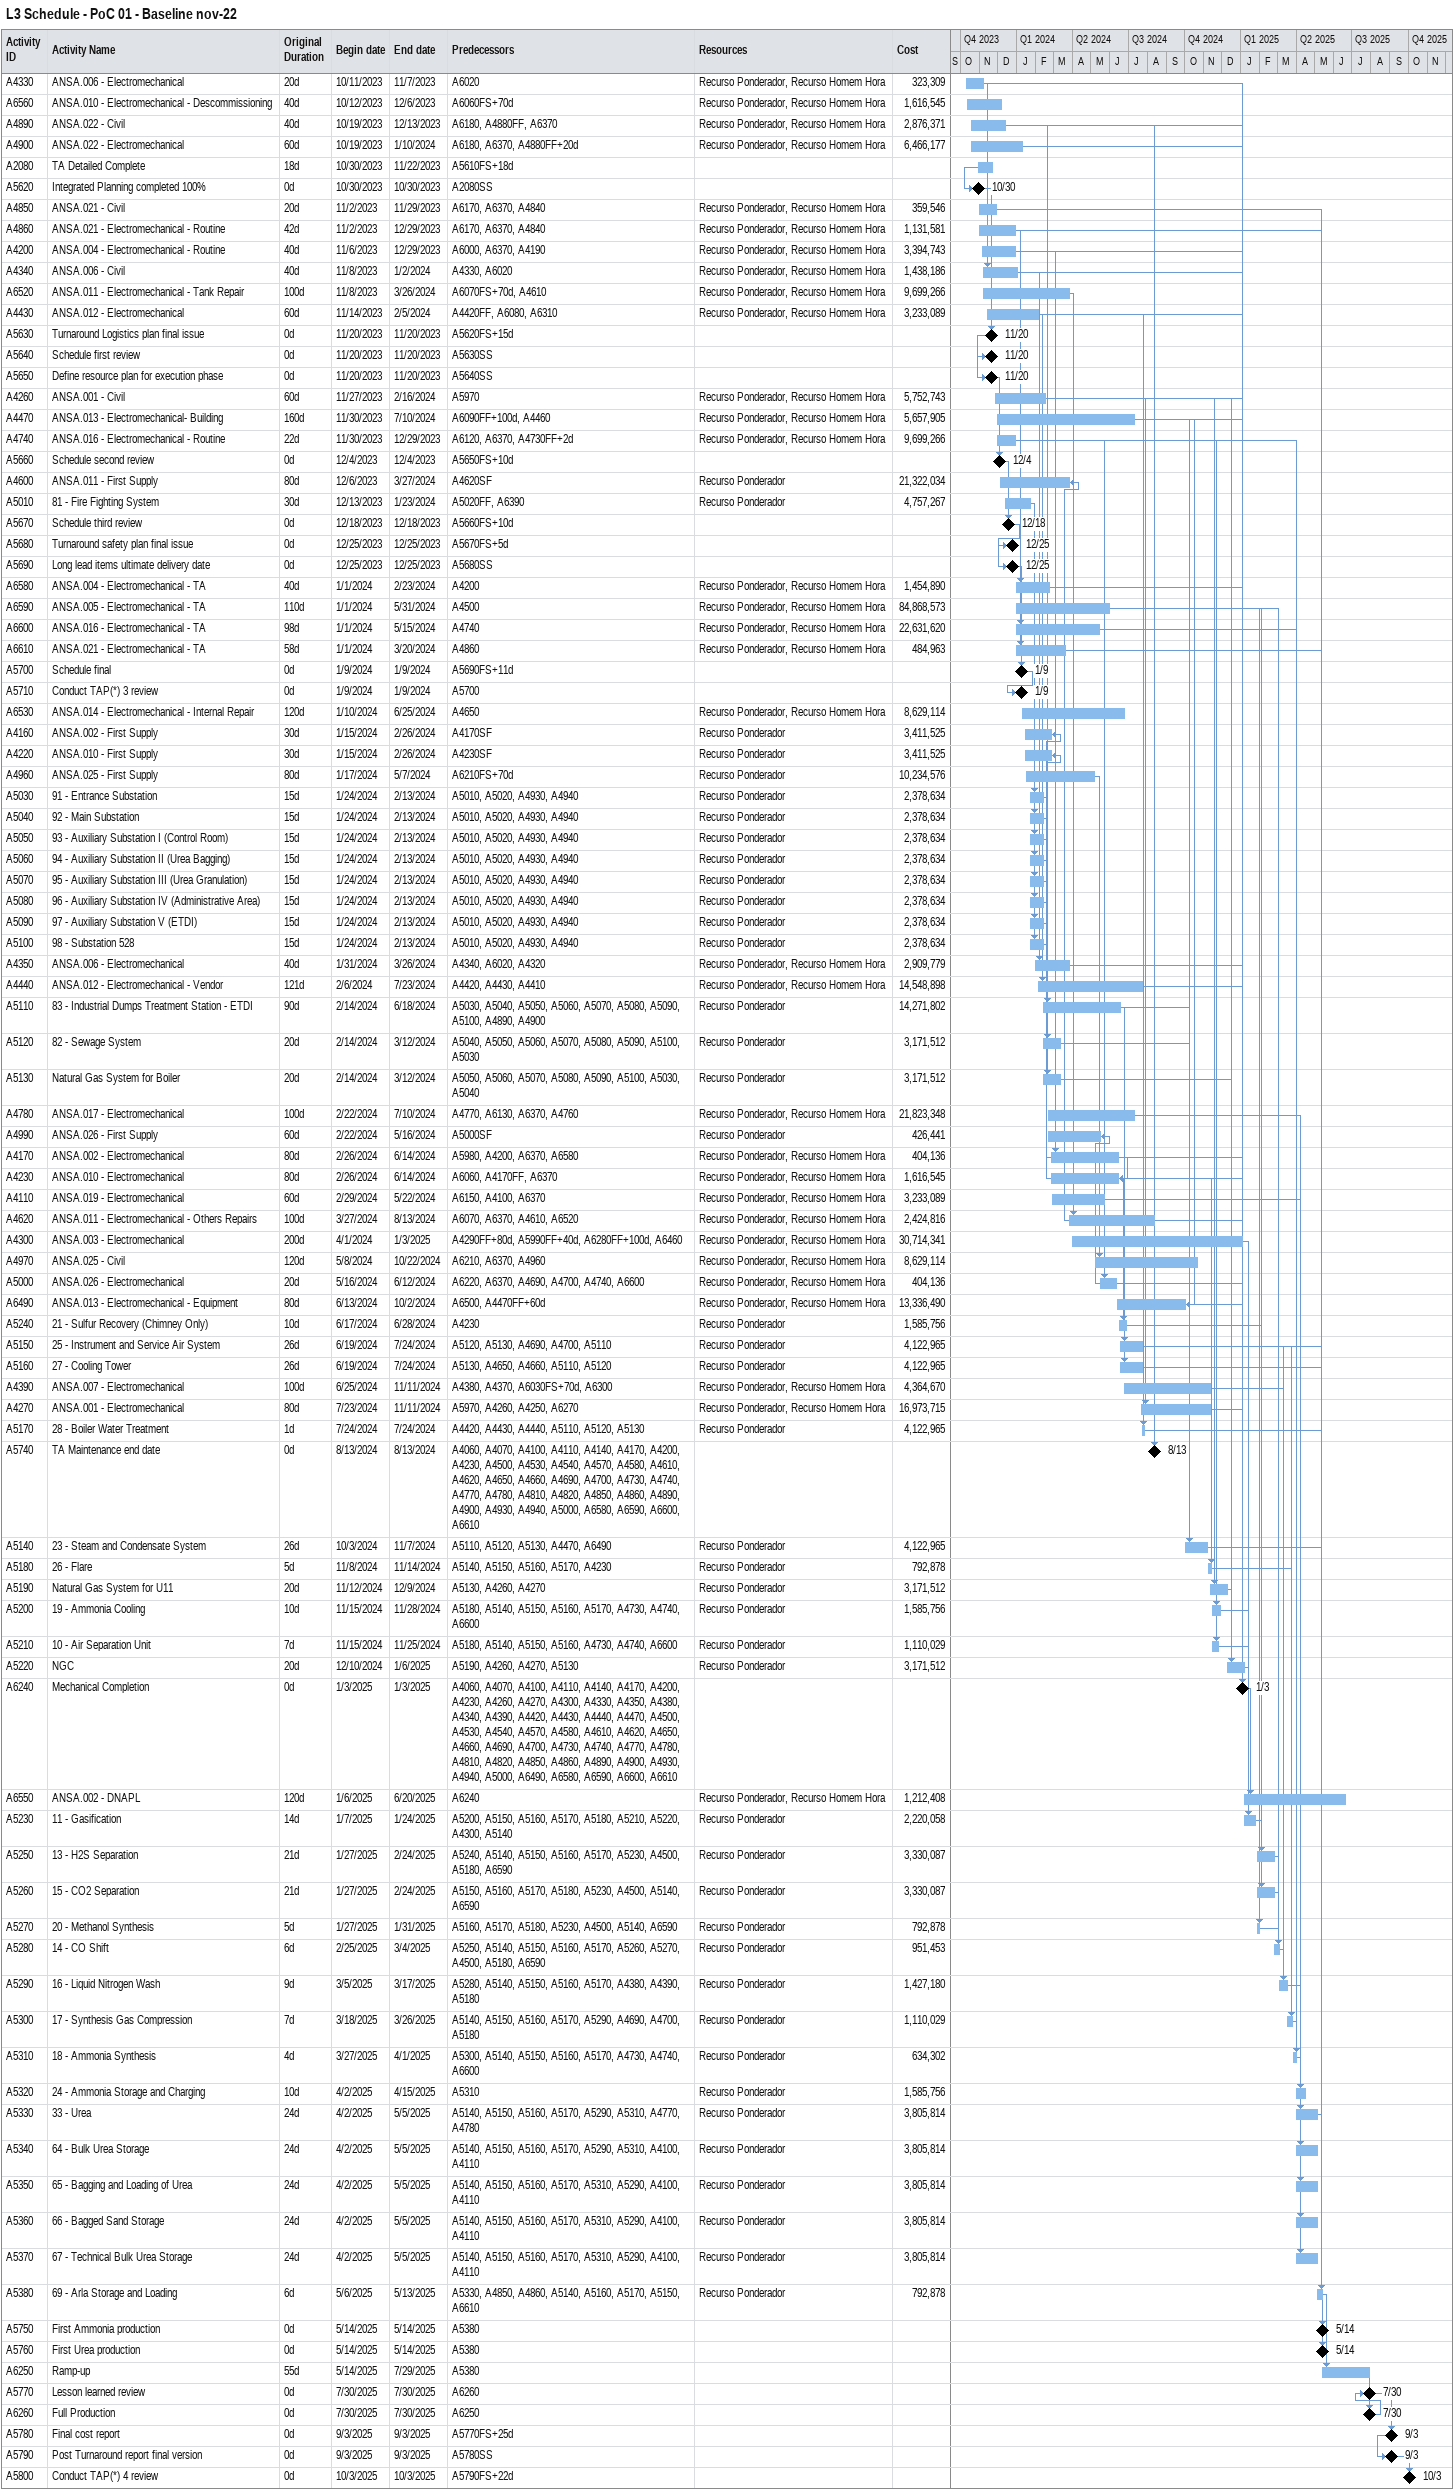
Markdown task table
L3 Schedule - PoC 01 - Baseline nov-22

| ID | Task | Original duration | Start | Finish | Predecessors | Resources | Cost |
|---|---|---|---|---|---|---|---|
| A4330 | ANSA.006 - Electromechanical | 20d | 2023-10-11 | 2023-11-07 | A6020 | Recurso Ponderador, Recurso Homem Hora | 323309 |
| A6560 | ANSA.010 - Electromechanical - Descommissioning | 40d | 2023-10-12 | 2023-12-06 | A6060FS+70d | Recurso Ponderador, Recurso Homem Hora | 1616545 |
| A4890 | ANSA.022 - Civil | 40d | 2023-10-19 | 2023-12-13 | A6180, A4880FF, A6370 | Recurso Ponderador, Recurso Homem Hora | 2876371 |
| A4900 | ANSA.022 - Electromechanical | 60d | 2023-10-19 | 2024-01-10 | A6180, A6370, A4880FF+20d | Recurso Ponderador, Recurso Homem Hora | 6466177 |
| A2080 | TA Detailed Complete | 18d | 2023-10-30 | 2023-11-22 | A5610FS+18d |  |  |
| A5620 | Integrated Planning completed 100% | 0d | 2023-10-30 | 2023-10-30 | A2080SS |  |  |
| A4850 | ANSA.021 - Civil | 20d | 2023-11-02 | 2023-11-29 | A6170, A6370, A4840 | Recurso Ponderador, Recurso Homem Hora | 359546 |
| A4860 | ANSA.021 - Electromechanical - Routine | 42d | 2023-11-02 | 2023-12-29 | A6170, A6370, A4840 | Recurso Ponderador, Recurso Homem Hora | 1131581 |
| A4200 | ANSA.004 - Electromechanical - Routine | 40d | 2023-11-06 | 2023-12-29 | A6000, A6370, A4190 | Recurso Ponderador, Recurso Homem Hora | 3394743 |
| A4340 | ANSA.006 - Civil | 40d | 2023-11-08 | 2024-01-02 | A4330, A6020 | Recurso Ponderador, Recurso Homem Hora | 1438186 |
| A6520 | ANSA.011 - Electromechanical - Tank Repair | 100d | 2023-11-08 | 2024-03-26 | A6070FS+70d, A4610 | Recurso Ponderador, Recurso Homem Hora | 9699266 |
| A4430 | ANSA.012 - Electromechanical | 60d | 2023-11-14 | 2024-02-05 | A4420FF, A6080, A6310 | Recurso Ponderador, Recurso Homem Hora | 3233089 |
| A5630 | Turnaround Logistics plan final issue | 0d | 2023-11-20 | 2023-11-20 | A5620FS+15d |  |  |
| A5640 | Schedule first review | 0d | 2023-11-20 | 2023-11-20 | A5630SS |  |  |
| A5650 | Define resource plan for execution phase | 0d | 2023-11-20 | 2023-11-20 | A5640SS |  |  |
| A4260 | ANSA.001 - Civil | 60d | 2023-11-27 | 2024-02-16 | A5970 | Recurso Ponderador, Recurso Homem Hora | 5752743 |
| A4470 | ANSA.013 - Electromechanical- Building | 160d | 2023-11-30 | 2024-07-10 | A6090FF+100d, A4460 | Recurso Ponderador, Recurso Homem Hora | 5657905 |
| A4740 | ANSA.016 - Electromechanical - Routine | 22d | 2023-11-30 | 2023-12-29 | A6120, A6370, A4730FF+2d | Recurso Ponderador, Recurso Homem Hora | 9699266 |
| A5660 | Schedule second review | 0d | 2023-12-04 | 2023-12-04 | A5650FS+10d |  |  |
| A4600 | ANSA.011 - First Supply | 80d | 2023-12-06 | 2024-03-27 | A4620SF | Recurso Ponderador | 21322034 |
| A5010 | 81 - Fire Fighting System | 30d | 2023-12-13 | 2024-01-23 | A5020FF, A6390 | Recurso Ponderador | 4757267 |
| A5670 | Schedule third review | 0d | 2023-12-18 | 2023-12-18 | A5660FS+10d |  |  |
| A5680 | Turnaround safety plan final issue | 0d | 2023-12-25 | 2023-12-25 | A5670FS+5d |  |  |
| A5690 | Long lead items ultimate delivery date | 0d | 2023-12-25 | 2023-12-25 | A5680SS |  |  |
| A6580 | ANSA.004 - Electromechanical - TA | 40d | 2024-01-01 | 2024-02-23 | A4200 | Recurso Ponderador, Recurso Homem Hora | 1454890 |
| A6590 | ANSA.005 - Electromechanical - TA | 110d | 2024-01-01 | 2024-05-31 | A4500 | Recurso Ponderador, Recurso Homem Hora | 84868573 |
| A6600 | ANSA.016 - Electromechanical - TA | 98d | 2024-01-01 | 2024-05-15 | A4740 | Recurso Ponderador, Recurso Homem Hora | 22631620 |
| A6610 | ANSA.021 - Electromechanical - TA | 58d | 2024-01-01 | 2024-03-20 | A4860 | Recurso Ponderador, Recurso Homem Hora | 484963 |
| A5700 | Schedule final | 0d | 2024-01-09 | 2024-01-09 | A5690FS+11d |  |  |
| A5710 | Conduct TAP(*) 3 review | 0d | 2024-01-09 | 2024-01-09 | A5700 |  |  |
| A6530 | ANSA.014 - Electromechanical - Internal Repair | 120d | 2024-01-10 | 2024-06-25 | A4650 | Recurso Ponderador, Recurso Homem Hora | 8629114 |
| A4160 | ANSA.002 - First Supply | 30d | 2024-01-15 | 2024-02-26 | A4170SF | Recurso Ponderador | 3411525 |
| A4220 | ANSA.010 - First Supply | 30d | 2024-01-15 | 2024-02-26 | A4230SF | Recurso Ponderador | 3411525 |
| A4960 | ANSA.025 - First Supply | 80d | 2024-01-17 | 2024-05-07 | A6210FS+70d | Recurso Ponderador | 10234576 |
| A5030 | 91 - Entrance Substation | 15d | 2024-01-24 | 2024-02-13 | A5010, A5020, A4930, A4940 | Recurso Ponderador | 2378634 |
| A5040 | 92 - Main Substation | 15d | 2024-01-24 | 2024-02-13 | A5010, A5020, A4930, A4940 | Recurso Ponderador | 2378634 |
| A5050 | 93 - Auxiliary Substation I (Control Room) | 15d | 2024-01-24 | 2024-02-13 | A5010, A5020, A4930, A4940 | Recurso Ponderador | 2378634 |
| A5060 | 94 - Auxiliary Substation II (Urea Bagging) | 15d | 2024-01-24 | 2024-02-13 | A5010, A5020, A4930, A4940 | Recurso Ponderador | 2378634 |
| A5070 | 95 - Auxiliary Substation III (Urea Granulation) | 15d | 2024-01-24 | 2024-02-13 | A5010, A5020, A4930, A4940 | Recurso Ponderador | 2378634 |
| A5080 | 96 - Auxiliary Substation IV (Administrative Area) | 15d | 2024-01-24 | 2024-02-13 | A5010, A5020, A4930, A4940 | Recurso Ponderador | 2378634 |
| A5090 | 97 - Auxiliary Substation V (ETDI) | 15d | 2024-01-24 | 2024-02-13 | A5010, A5020, A4930, A4940 | Recurso Ponderador | 2378634 |
| A5100 | 98 - Substation 528 | 15d | 2024-01-24 | 2024-02-13 | A5010, A5020, A4930, A4940 | Recurso Ponderador | 2378634 |
| A4350 | ANSA.006 - Electromechanical | 40d | 2024-01-31 | 2024-03-26 | A4340, A6020, A4320 | Recurso Ponderador, Recurso Homem Hora | 2909779 |
| A4440 | ANSA.012 - Electromechanical - Vendor | 121d | 2024-02-06 | 2024-07-23 | A4420, A4430, A4410 | Recurso Ponderador, Recurso Homem Hora | 14548898 |
| A5110 | 83 - Industrial Dumps Treatment Station - ETDI | 90d | 2024-02-14 | 2024-06-18 | A5030, A5040, A5050, A5060, A5070, A5080, A5090, A5100, A4890, A4900 | Recurso Ponderador | 14271802 |
| A5120 | 82 - Sewage System | 20d | 2024-02-14 | 2024-03-12 | A5040, A5050, A5060, A5070, A5080, A5090, A5100, A5030 | Recurso Ponderador | 3171512 |
| A5130 | Natural Gas System for Boiler | 20d | 2024-02-14 | 2024-03-12 | A5050, A5060, A5070, A5080, A5090, A5100, A5030, A5040 | Recurso Ponderador | 3171512 |
| A4780 | ANSA.017 - Electromechanical | 100d | 2024-02-22 | 2024-07-10 | A4770, A6130, A6370, A4760 | Recurso Ponderador, Recurso Homem Hora | 21823348 |
| A4990 | ANSA.026 - First Supply | 60d | 2024-02-22 | 2024-05-16 | A5000SF | Recurso Ponderador | 426441 |
| A4170 | ANSA.002 - Electromechanical | 80d | 2024-02-26 | 2024-06-14 | A5980, A4200, A6370, A6580 | Recurso Ponderador, Recurso Homem Hora | 404136 |
| A4230 | ANSA.010 - Electromechanical | 80d | 2024-02-26 | 2024-06-14 | A6060, A4170FF, A6370 | Recurso Ponderador, Recurso Homem Hora | 1616545 |
| A4110 | ANSA.019 - Electromechanical | 60d | 2024-02-29 | 2024-05-22 | A6150, A4100, A6370 | Recurso Ponderador, Recurso Homem Hora | 3233089 |
| A4620 | ANSA.011 - Electromechanical - Others Repairs | 100d | 2024-03-27 | 2024-08-13 | A6070, A6370, A4610, A6520 | Recurso Ponderador, Recurso Homem Hora | 2424816 |
| A4300 | ANSA.003 - Electromechanical | 200d | 2024-04-01 | 2025-01-03 | A4290FF+80d, A5990FF+40d, A6280FF+100d, A6460 | Recurso Ponderador, Recurso Homem Hora | 30714341 |
| A4970 | ANSA.025 - Civil | 120d | 2024-05-08 | 2024-10-22 | A6210, A6370, A4960 | Recurso Ponderador, Recurso Homem Hora | 8629114 |
| A5000 | ANSA.026 - Electromechanical | 20d | 2024-05-16 | 2024-06-12 | A6220, A6370, A4690, A4700, A4740, A6600 | Recurso Ponderador, Recurso Homem Hora | 404136 |
| A6490 | ANSA.013 - Electromechanical - Equipment | 80d | 2024-06-13 | 2024-10-02 | A6500, A4470FF+60d | Recurso Ponderador, Recurso Homem Hora | 13336490 |
| A5240 | 21 - Sulfur Recovery (Chimney Only) | 10d | 2024-06-17 | 2024-06-28 | A4230 | Recurso Ponderador | 1585756 |
| A5150 | 25 - Instrument and Service Air System | 26d | 2024-06-19 | 2024-07-24 | A5120, A5130, A4690, A4700, A5110 | Recurso Ponderador | 4122965 |
| A5160 | 27 - Cooling Tower | 26d | 2024-06-19 | 2024-07-24 | A5130, A4650, A4660, A5110, A5120 | Recurso Ponderador | 4122965 |
| A4390 | ANSA.007 - Electromechanical | 100d | 2024-06-25 | 2024-11-11 | A4380, A4370, A6030FS+70d, A6300 | Recurso Ponderador, Recurso Homem Hora | 4364670 |
| A4270 | ANSA.001 - Electromechanical | 80d | 2024-07-23 | 2024-11-11 | A5970, A4260, A4250, A6270 | Recurso Ponderador, Recurso Homem Hora | 16973715 |
| A5170 | 28 - Boiler Water Treatment | 1d | 2024-07-24 | 2024-07-24 | A4420, A4430, A4440, A5110, A5120, A5130 | Recurso Ponderador | 4122965 |
| A5740 | TA Maintenance end date | 0d | 2024-08-13 | 2024-08-13 | A4060, A4070, A4100, A4110, A4140, A4170, A4200, A4230, A4500, A4530, A4540, A4570, A4580, A4610, A4620, A4650, A4660, A4690, A4700, A4730, A4740, A4770, A4780, A4810, A4820, A4850, A4860, A4890, A4900, A4930, A4940, A5000, A6580, A6590, A6600, A6610 |  |  |
| A5140 | 23 - Steam and Condensate System | 26d | 2024-10-03 | 2024-11-07 | A5110, A5120, A5130, A4470, A6490 | Recurso Ponderador | 4122965 |
| A5180 | 26 - Flare | 5d | 2024-11-08 | 2024-11-14 | A5140, A5150, A5160, A5170, A4230 | Recurso Ponderador | 792878 |
| A5190 | Natural Gas System for U11 | 20d | 2024-11-12 | 2024-12-09 | A5130, A4260, A4270 | Recurso Ponderador | 3171512 |
| A5200 | 19 - Ammonia Cooling | 10d | 2024-11-15 | 2024-11-28 | A5180, A5140, A5150, A5160, A5170, A4730, A4740, A6600 | Recurso Ponderador | 1585756 |
| A5210 | 10 - Air Separation Unit | 7d | 2024-11-15 | 2024-11-25 | A5180, A5140, A5150, A5160, A4730, A4740, A6600 | Recurso Ponderador | 1110029 |
| A5220 | NGC | 20d | 2024-12-10 | 2025-01-06 | A5190, A4260, A4270, A5130 | Recurso Ponderador | 3171512 |
| A6240 | Mechanical Completion | 0d | 2025-01-03 | 2025-01-03 | A4060, A4070, A4100, A4110, A4140, A4170, A4200, A4230, A4260, A4270, A4300, A4330, A4350, A4380, A4340, A4390, A4420, A4430, A4440, A4470, A4500, A4530, A4540, A4570, A4580, A4610, A4620, A4650, A4660, A4690, A4700, A4730, A4740, A4770, A4780, A4810, A4820, A4850, A4860, A4890, A4900, A4930, A4940, A5000, A6490, A6580, A6590, A6600, A6610 |  |  |
| A6550 | ANSA.002 - DNAPL | 120d | 2025-01-06 | 2025-06-20 | A6240 | Recurso Ponderador, Recurso Homem Hora | 1212408 |
| A5230 | 11 - Gasification | 14d | 2025-01-07 | 2025-01-24 | A5200, A5150, A5160, A5170, A5180, A5210, A5220, A4300, A5140 | Recurso Ponderador | 2220058 |
| A5250 | 13 - H2S Separation | 21d | 2025-01-27 | 2025-02-24 | A5240, A5140, A5150, A5160, A5170, A5230, A4500, A5180, A6590 | Recurso Ponderador | 3330087 |
| A5260 | 15 - CO2 Separation | 21d | 2025-01-27 | 2025-02-24 | A5150, A5160, A5170, A5180, A5230, A4500, A5140, A6590 | Recurso Ponderador | 3330087 |
| A5270 | 20 - Methanol Synthesis | 5d | 2025-01-27 | 2025-01-31 | A5160, A5170, A5180, A5230, A4500, A5140, A6590 | Recurso Ponderador | 792878 |
| A5280 | 14 - CO Shift | 6d | 2025-02-25 | 2025-03-04 | A5250, A5140, A5150, A5160, A5170, A5260, A5270, A4500, A5180, A6590 | Recurso Ponderador | 951453 |
| A5290 | 16 - Liquid Nitrogen Wash | 9d | 2025-03-05 | 2025-03-17 | A5280, A5140, A5150, A5160, A5170, A4380, A4390, A5180 | Recurso Ponderador | 1427180 |
| A5300 | 17 - Synthesis Gas Compression | 7d | 2025-03-18 | 2025-03-26 | A5140, A5150, A5160, A5170, A5290, A4690, A4700, A5180 | Recurso Ponderador | 1110029 |
| A5310 | 18 - Ammonia Synthesis | 4d | 2025-03-27 | 2025-04-01 | A5300, A5140, A5150, A5160, A5170, A4730, A4740, A6600 | Recurso Ponderador | 634302 |
| A5320 | 24 - Ammonia Storage and Charging | 10d | 2025-04-02 | 2025-04-15 | A5310 | Recurso Ponderador | 1585756 |
| A5330 | 33 - Urea | 24d | 2025-04-02 | 2025-05-05 | A5140, A5150, A5160, A5170, A5290, A5310, A4770, A4780 | Recurso Ponderador | 3805814 |
| A5340 | 64 - Bulk Urea Storage | 24d | 2025-04-02 | 2025-05-05 | A5140, A5150, A5160, A5170, A5290, A5310, A4100, A4110 | Recurso Ponderador | 3805814 |
| A5350 | 65 - Bagging and Loading of Urea | 24d | 2025-04-02 | 2025-05-05 | A5140, A5150, A5160, A5170, A5310, A5290, A4100, A4110 | Recurso Ponderador | 3805814 |
| A5360 | 66 - Bagged Sand Storage | 24d | 2025-04-02 | 2025-05-05 | A5140, A5150, A5160, A5170, A5310, A5290, A4100, A4110 | Recurso Ponderador | 3805814 |
| A5370 | 67 - Technical Bulk Urea Storage | 24d | 2025-04-02 | 2025-05-05 | A5140, A5150, A5160, A5170, A5310, A5290, A4100, A4110 | Recurso Ponderador | 3805814 |
| A5380 | 69 - Arla Storage and Loading | 6d | 2025-05-06 | 2025-05-13 | A5330, A4850, A4860, A5140, A5160, A5170, A5150, A6610 | Recurso Ponderador | 792878 |
| A5750 | First Ammonia production | 0d | 2025-05-14 | 2025-05-14 | A5380 |  |  |
| A5760 | First Urea production | 0d | 2025-05-14 | 2025-05-14 | A5380 |  |  |
| A6250 | Ramp-up | 55d | 2025-05-14 | 2025-07-29 | A5380 |  |  |
| A5770 | Lesson learned review | 0d | 2025-07-30 | 2025-07-30 | A6260 |  |  |
| A6260 | Full Production | 0d | 2025-07-30 | 2025-07-30 | A6250 |  |  |
| A5780 | Final cost report | 0d | 2025-09-03 | 2025-09-03 | A5770FS+25d |  |  |
| A5790 | Post Turnaround report final version | 0d | 2025-09-03 | 2025-09-03 | A5780SS |  |  |
| A5800 | Conduct TAP(*) 4 review | 0d | 2025-10-03 | 2025-10-03 | A5790FS+22d |  |  |
